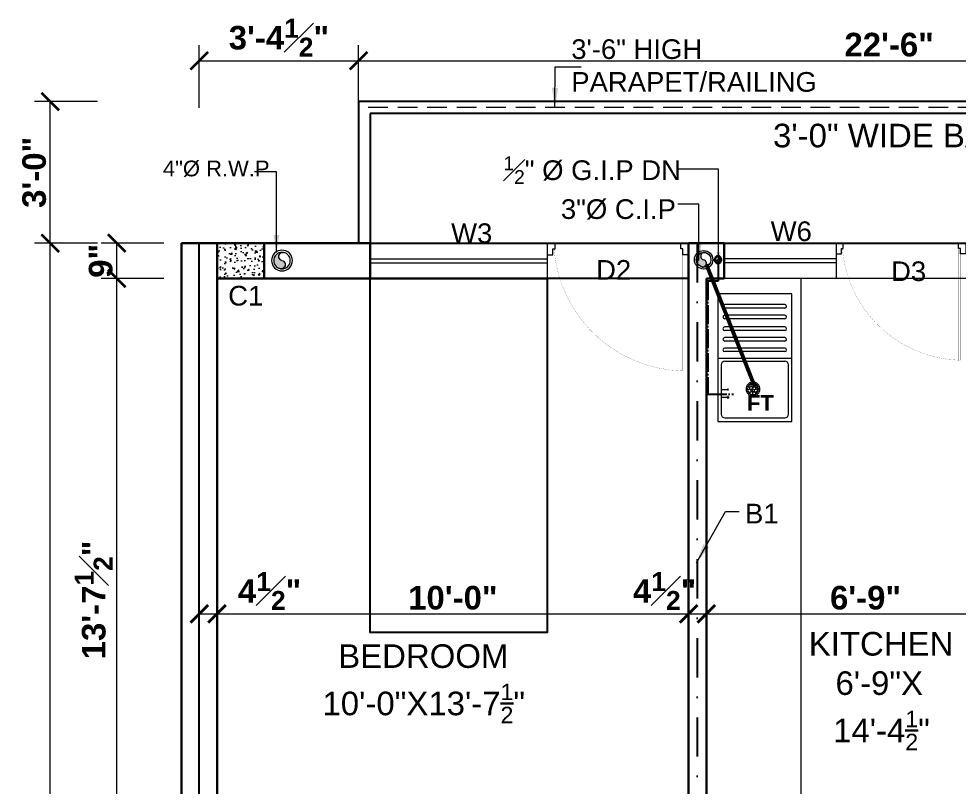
# Model space of a CAD drawing. Header units: feet. Extents: x 12125 to 16886, y -11859 to -10215.
# Drawn here: x 14226.5 to 14465.5, y -11073.1 to -10877.9 of the extents above; entities that cross this region are included whole.
import ezdxf

# ---------------------------------------------------------------- set-up
doc = ezdxf.new("R2010")
doc.units = ezdxf.units.FT
doc.header["$MEASUREMENT"] = 0
doc.header["$PDMODE"] = 2
for name, pattern in [('ACAD_ISO04W100', [30, 24, -3, 0, -3]), ('CENTER2', [1.125, 0.75, -0.125, 0.125, -0.125]), ('DASHDOT', [1, 0.5, -0.25, 0, -0.25]), ('DASHED', [0.75, 0.5, -0.25]), ('HIDDEN2', [0.1875, 0.125, -0.0625])]:
    doc.linetypes.add(name, pattern=pattern)
doc.layers.get('0').update_dxf_attribs({"lineweight": 30})
doc.layers.add('0 PL WASTE PIPE', color=5, linetype='Continuous')
doc.layers.add('BLK_1_FLR_2_ROOM_1_LIGHT_VENTILATION_1', color=7, linetype='Continuous')
for name, color, linetype, lineweight in [('BEAM', 3, 'Continuous', 15), ('BLK_1_FLR_2_CHAJJA', 7, 'Continuous', 0), ('BLK_1_FLR_2_KITCHEN', 7, 'Continuous', 0), ('center line', 253, 'ACAD_ISO04W100', 5), ('CWS', 94, 'Continuous', 9), ('DIM 01', 7, 'Continuous', 9), ('DOOR', 32, 'Continuous', 13), ('DOTTED', 15, 'DASHED', 18), ('FIX', 212, 'Continuous', 13), ('HATCH', 9, 'Continuous', 20), ('JOINERY TEXT', 193, 'Continuous', 0), ('P-WASTE', 130, 'Continuous', 18), ('PL-C.W.S', 90, 'ACAD_ISO04W100', 25), ('R.W.P', 7, 'Continuous', 18), ('RAILING', 210, 'Continuous', 25), ('SANIT_FIXTURES', 13, 'Continuous', 15), ('SANTRY TEXT', 174, 'Continuous', 9), ('TEXT', 7, 'Continuous', 30), ('WALL', 10, 'Continuous', 30), ('WINDOW', 150, 'Continuous', 20)]:
    doc.layers.add(name, color=color, linetype=linetype, lineweight=lineweight)
doc.layers.add('BLK_1_FLR_2_BLT_UP_AREA', color=7, linetype='Continuous', plot=False)
doc.layers.add('BLK_1_FLR_2_REGULAR_ROOM_1', color=1, linetype='Continuous', plot=False)
doc.styles.add('AR. FOOT', font='arialbd.ttf')
doc.styles.add('AR. TEXT 01', font='arialbd.ttf')
doc.styles.add('DIM TEXT', font='GOTHIC.TTF', dxfattribs={"height": 5})
doc.styles.add('p.h tex', font='techb___.ttf')
doc.styles.get("Standard").update_dxf_attribs({"font": 'ARIALN.TTF'})
doc.styles.add('TEX02', font='GARA.TTF')
doc.dimstyles.new('DIM 50', dxfattribs={"dimtxt": 6, "dimasz": 3, "dimexe": 6, "dimexo": 4, "dimgap": 0.3125, "dimtad": 1, "dimzin": 3, "dimdsep": 46, "dimlunit": 4, "dimtxsty": 'AR. TEXT 01', "dimblk": 'DOT', "dimcen": 0.09, "dimclrd": 256, "dimclre": 256, "dimclrt": 256, "dimazin": 0, "dimtfac": 0.8, "dimtofl": 0, "dimtmove": 1, "dimatfit": 3, "dimfxl": 6, "dimfxlon": 1, "dimfrac": 1, "dimtolj": 1, "dimtzin": 0, "dimlwd": -1, "dimlwe": -1, "dimarcsym": 1})

# ---------------------------------------------------------------- blocks, each defined once
blk = doc.blocks.new('erfr')
at = {"layer": 'HATCH', "ltscale": 5}
h = blk.add_hatch(dxfattribs=at)
h.set_pattern_fill('AR-CONC', color=256, scale=0.5)
h.set_pattern_definition([(50, (-129.5326139105891, 557.8983111374251), (3.586300913003767, -0.3137606749129755), [0.375, -4.125]), (355, (-129.5326139105891, 557.8983111374251), (-0.6937566680650002, 3.760960668500056), [0.3, -3.299999999999998]), (100.45144446, (-129.2337555055892, 557.8721644174254), (2.89254423363556, 3.447199954843146), [0.3187009599999996, -3.505710559999997]), (46.18419999999998, (-129.5326139105891, 558.8983111374251), (5.33620665335786, -0.8275964039653825), [0.5624999999999993, -6.187499999999995]), (96.63563549, (-129.0879301855891, 558.8293446024255), (4.673309728371141, 4.870593003872752), [0.47805171, -5.258568799999999]), (351.1841639899997, (-129.5326139105891, 558.8983111374251), (4.673309725273866, 4.87059300134995), [0.45, -4.950000004999997]), (21, (-129.0326139105891, 558.6483111374255), (2.984535260592307, -2.013094453326694), [0.375, -4.125]), (326.0000000000001, (-129.0326139105891, 558.6483111374255), (1.216576659607909, 3.625750225234265), [0.3, -3.299999999999998]), (71.45144473999999, (-128.783902640589, 558.4805532674255), (4.201111883649856, 1.612655764031769), [0.31870095, -3.505710559999998]), (37.5, (-129.5326139105891, 557.8983111374251), (0.0607992765864533, 1.664469269156557), [0, -3.259999999999998, 0, -3.35, 0, -3.3125]), (7.499999999999999, (-129.5326139105891, 557.8983111374251), (1.315347687210743, 1.972058559411801), [0, -1.909999999999999, 0, -3.185, 0, -1.262499999999999]), (327.5, (-130.6476139105891, 557.8983111374251), (2.669112180862045, -0.1127743586718988), [0, -1.25, 0, -3.9, 0, -5.174999999999998]), (317.5, (-131.1476139105891, 557.8983111374251), (2.915930846711931, 0.5005249116615886), [0, -1.625, 0, -2.589999999999998, 0, -3.674999999999998])])
h.paths.add_polyline_path([(74703.77228014804, -75000.12003443622), (74715.77228014804, -75000.12003443622), (74715.77228014807, -74991.12003443622), (74703.77228014807, -74991.12003443622)])
at = {"layer": 'WALL', "color": 6, "ltscale": 5}
blk.add_lwpolyline([(74703.77228014807, -74991.12003443622), (74715.77228014807, -74991.12003443622), (74715.77228014804, -75000.12003443622), (74703.77228014804, -75000.12003443622)], close=True, dxfattribs=at)
blk = doc.blocks.new('D4')
for points in [[(-99.99999999417923, 1150.954666669233), (-48.39999999734573, 1150.954666669233), (-48.39999999734573, 1133.333333337214), (0, 1133.333333337214), (0, 1200), (-99.99999999417923, 1200), (-99.99999999417923, 1150.954666669233)], [(-99.99999999417923, 49.04533333076688), (-48.39999999734573, 49.04533333076688), (-48.39999999734573, 66.66666666278616), (0, 66.66666666278616), (0, 0), (-99.99999999417923, 0), (-99.99999999417923, 49.04533333076688)]]:
    blk.add_lwpolyline(points)
at = {"const_width": 1.11851519999287}
blk.add_lwpolyline([(-48.39999999734573, 1142.144000003223, 0.38341128429114), (-1083.385599992936, 51.76962119228118, 0.4142135623731)], format="xyb", dxfattribs=at)
blk.add_lwpolyline([(-1083.385599992936, 51.76962119228118), (-58.07999999960884, 51.76962119228118), (-58.07999999960884, 67.47881549099111), (-1083.385599992936, 67.47881549099111)], dxfattribs=at)
blk = doc.blocks.new('ghhj')
at = {"layer": 'FIX'}
for p, q in [((-120.7944900851553, -5033.680876790927), (-120.7944900851553, -5069.680876790926)), ((-99.7944900851553, -5033.680876790927), (-120.7944900851553, -5033.680876790927)), ((-120.7944900851553, -5033.680876790927), (-120.7944900851553, -5040.555241967307)), ((-101.7944900851553, -5034.680876790927), (-118.7944900851553, -5034.680876790927)), ((-99.7944900851553, -5069.680876790926), (-99.7944900851553, -5033.680876790927)), ((-119.7944900851553, -5035.680876790927), (-119.7944900851553, -5049.680876790927)), ((-100.7944900851553, -5049.680876790927), (-100.7944900851553, -5035.680876790927)), ((-100.7944900851553, -5040.470543009742), (-103.0852727512383, -5040.470543009742)), ((-102.7523588068679, -5040.03321162785), (-102.7523588068679, -5040.904870218167)), ((-102.7523588068679, -5042.680876790927), (-102.8205533880254, -5042.680876790927)), ((-102.7523588068679, -5042.384141292362), (-102.7523588068679, -5042.988281246107)), ((-100.7944900851553, -5042.680876790927), (-102.7523588068679, -5042.680876790927)), ((-102.7523588068679, -5042.988281246107), (-102.7523588068679, -5042.988281246107)), ((-101.7944900851553, -5050.680876790927), (-118.7944900851553, -5050.680876790927)), ((-120.7944900851553, -5051.402762020049), (-99.7944900851553, -5051.402762020049)), ((-118.7944900851553, -5053.402762020049), (-101.7944900851548, -5053.402762020049)), ((-118.7944900851553, -5054.402762020049), (-101.7944900851548, -5054.402762020049)), ((-118.7944900851553, -5056.346803588344), (-101.7944900851548, -5056.346803588344)), ((-118.7944900851553, -5057.346803588345), (-101.7944900851548, -5057.346803588345)), ((-118.7944900851553, -5059.346803588344), (-101.7944900851548, -5059.346803588344)), ((-118.7944900851553, -5060.346803588345), (-101.7944900851548, -5060.346803588345)), ((-118.7944900851553, -5062.680876790927), (-101.7944900851548, -5062.680876790927)), ((-118.7944900851553, -5063.680876790927), (-101.7944900851548, -5063.680876790927)), ((-118.7944900851553, -5065.680876790927), (-101.7944900851548, -5065.680876790927)), ((-118.7944900851553, -5066.680876790927), (-101.7944900851548, -5066.680876790927)), ((-120.7944900851553, -5069.680876790926), (-99.7944900851553, -5069.680876790926))]:
    blk.add_line(p, q, dxfattribs=at)
blk.add_circle((-110.2944900851553, -5042.680876790927), 0.8, dxfattribs=at)
for centre, radius, start, end in [((-118.7944900851553, -5035.680876790927), 1, 90, 180), ((-101.7944900851553, -5035.680876790927), 1, 0, 90), ((-118.7944900851553, -5049.680876790927), 1, 180, 270), ((-101.7944900851553, -5049.680876790927), 1, 270, 0), ((-118.7944900851553, -5053.902762020047), 0.5, 90, 270), ((-101.7944900851548, -5053.902762020047), 0.5, 270, 90), ((-118.7944900851553, -5056.846803588344), 0.5, 90, 270), ((-101.7944900851548, -5056.846803588344), 0.5, 270, 90), ((-118.7944900851553, -5059.846803588344), 0.5000000000000142, 90, 270), ((-101.7944900851548, -5059.846803588344), 0.5000000000000142, 270, 90), ((-118.7944900851553, -5063.180876790926), 0.5, 90, 270), ((-101.7944900851548, -5063.180876790926), 0.5, 270, 90), ((-118.7944900851553, -5066.180876790927), 0.5, 90, 270), ((-101.7944900851548, -5066.180876790927), 0.5, 270, 90)]:
    blk.add_arc(centre, radius, start, end, dxfattribs=at)
blk = doc.blocks.new('_ArchTick')
at = {"color": 0, "linetype": 'ByBlock', "const_width": 0.15}
blk.add_lwpolyline([(-0.5, -0.5), (0.5, 0.5)], dxfattribs=at)
blk = doc.blocks.new('*D76')
at = {"layer": 'Defpoints', "color": 0, "transparency": 16777216}
for p in [(14234.46890085674, -10934.95311382732), (14308.9550371408, -10934.95311382732), (14302.06002363202, -11540.95311382734)]:
    blk.add_point(p, dxfattribs=at)
at = {"layer": 'DIM 01', "transparency": 16777216}
for p, q in [((14246.46890085674, -10934.95311382732), (14230.46890085674, -10934.95311382732)), ((14234.46890085674, -11540.95311382734), (14234.46890085674, -10934.95311382732)), ((14246.46890085674, -11540.95311382734), (14230.46890085674, -11540.95311382734))]:
    blk.add_line(p, q, dxfattribs=at)
at = {"layer": 'DIM 01', "transparency": 16777216, "xscale": 4.5, "yscale": 4.5, "zscale": 4.5}
for p, rotation in [((14234.46890085674, -10934.95311382732), 90), ((14234.46890085674, -11540.95311382734), 270)]:
    blk.add_blockref('_ArchTick', p, dxfattribs=dict(at, rotation=rotation))
at = {"layer": 'DIM 01', "transparency": 16777216, "insert": (14230.40890085674, -11237.95311382733), "char_height": 6, "attachment_point": 5, "rotation": 90, "style": 'AR. TEXT 01'}
blk.add_mtext('\\A1;50\'-6"', dxfattribs=at)
blk = doc.blocks.new('*D84')
at = {"layer": 'Defpoints', "color": 0, "transparency": 16777216}
for p in [(14251.39478586536, -10934.95311382734), (14299.16575432375, -10934.95311382734), (14311.95503714078, -10943.95311382732)]:
    blk.add_point(p, dxfattribs=at)
at = {"layer": 'DIM 01', "transparency": 16777216}
for p, q in [((14263.39478586536, -10934.95311382734), (14247.39478586536, -10934.95311382734)), ((14251.39478586536, -10943.95311382732), (14251.39478586536, -10934.95311382734)), ((14263.39478586536, -10943.95311382732), (14247.39478586536, -10943.95311382732))]:
    blk.add_line(p, q, dxfattribs=at)
at = {"layer": 'DIM 01', "transparency": 16777216, "xscale": 4.5, "yscale": 4.5, "zscale": 4.5}
for p, rotation in [((14251.39478586536, -10934.95311382734), 90), ((14251.39478586536, -10943.95311382732), 270)]:
    blk.add_blockref('_ArchTick', p, dxfattribs=dict(at, rotation=rotation))
at = {"layer": 'DIM 01', "transparency": 16777216, "insert": (14247.32878586518, -10939.45311382735), "char_height": 6, "attachment_point": 5, "rotation": 90, "style": 'AR. TEXT 01'}
blk.add_mtext('\\A1;9"', dxfattribs=at)
blk = doc.blocks.new('*D95')
at = {"layer": 'Defpoints', "color": 0, "transparency": 16777216}
for p in [(14312.90168799834, -10888.56311008291), (14272.40168799831, -10934.95311382737), (14312.90168799834, -10934.95311382737)]:
    blk.add_point(p, dxfattribs=at)
at = {"layer": 'DIM 01', "transparency": 16777216}
for p, q in [((14272.40168799831, -10900.56311008291), (14272.40168799831, -10884.56311008291)), ((14312.90168799834, -10900.56311008291), (14312.90168799834, -10884.56311008291)), ((14272.40168799831, -10888.56311008291), (14312.90168799834, -10888.56311008291))]:
    blk.add_line(p, q, dxfattribs=at)
at = {"layer": 'DIM 01', "transparency": 16777216, "xscale": 4.5, "yscale": 4.5, "zscale": 4.5, "rotation": 180}
blk.add_blockref('_ArchTick', (14272.40168799831, -10888.56311008291), dxfattribs=at)
at = {"layer": 'DIM 01', "transparency": 16777216, "xscale": 4.5, "yscale": 4.5, "zscale": 4.5}
blk.add_blockref('_ArchTick', (14312.90168799834, -10888.56311008291), dxfattribs=at)
at = {"layer": 'DIM 01', "transparency": 16777216, "insert": (14292.65168799833, -10882.69771008291), "char_height": 6, "attachment_point": 5, "style": 'AR. TEXT 01'}
blk.add_mtext('\\A1;3\'-4{\\H0.800000x;\\S1#2;}"', dxfattribs=at)
blk = doc.blocks.new('*D96')
at = {"layer": 'Defpoints', "color": 0, "transparency": 16777216}
for p in [(14582.90168799831, -10888.56311008291), (14582.90168799831, -10898.95311382734), (14312.90168799834, -10934.95311382737)]:
    blk.add_point(p, dxfattribs=at)
at = {"layer": 'DIM 01', "transparency": 16777216}
for p, q in [((14312.90168799834, -10900.56311008291), (14312.90168799834, -10884.56311008291)), ((14582.90168799831, -10894.95311382734), (14582.90168799831, -10884.56311008291)), ((14312.90168799834, -10888.56311008291), (14582.90168799831, -10888.56311008291))]:
    blk.add_line(p, q, dxfattribs=at)
at = {"layer": 'DIM 01', "transparency": 16777216, "xscale": 4.5, "yscale": 4.5, "zscale": 4.5, "rotation": 180}
blk.add_blockref('_ArchTick', (14312.90168799834, -10888.56311008291), dxfattribs=at)
at = {"layer": 'DIM 01', "transparency": 16777216, "xscale": 4.5, "yscale": 4.5, "zscale": 4.5}
blk.add_blockref('_ArchTick', (14582.90168799831, -10888.56311008291), dxfattribs=at)
at = {"layer": 'DIM 01', "transparency": 16777216, "insert": (14447.90168799833, -10884.50311008291), "char_height": 6, "attachment_point": 5, "style": 'AR. TEXT 01'}
blk.add_mtext('\\A1;22\'-6"', dxfattribs=at)
blk = doc.blocks.new('*D98')
at = {"layer": 'Defpoints', "color": 0, "transparency": 16777216}
for p in [(14234.46890085685, -10898.95311382734), (14315.90168799834, -10898.95311382734), (14299.16575432375, -10934.95311382734)]:
    blk.add_point(p, dxfattribs=at)
at = {"layer": 'DIM 01', "transparency": 16777216}
for p, q in [((14246.46890085685, -10898.95311382734), (14230.46890085685, -10898.95311382734)), ((14234.46890085685, -10934.95311382734), (14234.46890085685, -10898.95311382734)), ((14246.46890085685, -10934.95311382734), (14230.46890085685, -10934.95311382734))]:
    blk.add_line(p, q, dxfattribs=at)
at = {"layer": 'DIM 01', "transparency": 16777216, "xscale": 4.5, "yscale": 4.5, "zscale": 4.5}
for p, rotation in [((14234.46890085685, -10898.95311382734), 90), ((14234.46890085685, -10934.95311382734), 270)]:
    blk.add_blockref('_ArchTick', p, dxfattribs=dict(at, rotation=rotation))
at = {"layer": 'DIM 01', "transparency": 16777216, "insert": (14230.40890085685, -10916.95311382734), "char_height": 6, "attachment_point": 5, "rotation": 90, "style": 'AR. TEXT 01'}
blk.add_mtext('\\A1;3\'-0"', dxfattribs=at)
blk = doc.blocks.new('*D99')
at = {"layer": 'Defpoints', "color": 0, "transparency": 16777216}
for p in [(14276.90168799834, -11029.23314445098), (14272.40168799831, -11045.23314445098), (14276.90168799834, -11045.23314445098)]:
    blk.add_point(p, dxfattribs=at)
at = {"layer": 'DIM 01', "transparency": 16777216}
for p, q in [((14272.40168799831, -11041.23314445098), (14272.40168799831, -11025.23314445098)), ((14276.90168799834, -11041.23314445098), (14276.90168799834, -11025.23314445098)), ((14272.40168799831, -11029.23314445098), (14276.90168799834, -11029.23314445098)), ((14276.90168799834, -11029.23314445098), (14298.94879511574, -11029.23314445098))]:
    blk.add_line(p, q, dxfattribs=at)
at = {"layer": 'DIM 01', "transparency": 16777216, "xscale": 4.5, "yscale": 4.5, "zscale": 4.5, "rotation": 180}
blk.add_blockref('_ArchTick', (14272.40168799831, -11029.23314445098), dxfattribs=at)
at = {"layer": 'DIM 01', "transparency": 16777216, "xscale": 4.5, "yscale": 4.5, "zscale": 4.5}
blk.add_blockref('_ArchTick', (14276.90168799834, -11029.23314445098), dxfattribs=at)
at = {"layer": 'DIM 01', "transparency": 16777216, "insert": (14290.29079511574, -11023.41874445098), "char_height": 6, "attachment_point": 5, "style": 'AR. TEXT 01'}
blk.add_mtext('\\A1;4{\\H0.800000x;\\S1#2;}"', dxfattribs=at)
blk = doc.blocks.new('*D100')
at = {"layer": 'Defpoints', "color": 0, "transparency": 16777216}
for p in [(14396.90168799832, -11029.23314445098), (14396.90168799832, -11035.23314445097), (14276.90168799834, -11045.23314445098)]:
    blk.add_point(p, dxfattribs=at)
at = {"layer": 'DIM 01', "transparency": 16777216}
for p, q in [((14276.90168799834, -11041.23314445098), (14276.90168799834, -11025.23314445098)), ((14396.90168799832, -11031.23314445098), (14396.90168799832, -11025.23314445098)), ((14276.90168799834, -11029.23314445098), (14396.90168799832, -11029.23314445098))]:
    blk.add_line(p, q, dxfattribs=at)
at = {"layer": 'DIM 01', "transparency": 16777216, "xscale": 4.5, "yscale": 4.5, "zscale": 4.5, "rotation": 180}
blk.add_blockref('_ArchTick', (14276.90168799834, -11029.23314445098), dxfattribs=at)
at = {"layer": 'DIM 01', "transparency": 16777216, "xscale": 4.5, "yscale": 4.5, "zscale": 4.5}
blk.add_blockref('_ArchTick', (14396.90168799832, -11029.23314445098), dxfattribs=at)
at = {"layer": 'DIM 01', "transparency": 16777216, "insert": (14336.90168799833, -11025.17314445098), "char_height": 6, "attachment_point": 5, "style": 'AR. TEXT 01'}
blk.add_mtext('\\A1;10\'-0"', dxfattribs=at)
blk = doc.blocks.new('*D101')
at = {"layer": 'Defpoints', "color": 0, "transparency": 16777216}
for p in [(14401.40168799832, -11029.23314445098), (14396.90168799832, -11035.23314445097), (14401.40168799832, -11035.73314445098)]:
    blk.add_point(p, dxfattribs=at)
at = {"layer": 'DIM 01', "transparency": 16777216}
for p, q in [((14396.90168799832, -11031.23314445098), (14396.90168799832, -11025.23314445098)), ((14401.40168799832, -11031.73314445098), (14401.40168799832, -11025.23314445098)), ((14396.90168799832, -11029.23314445098), (14401.40168799832, -11029.23314445098))]:
    blk.add_line(p, q, dxfattribs=at)
at = {"layer": 'DIM 01', "transparency": 16777216, "xscale": 4.5, "yscale": 4.5, "zscale": 4.5, "rotation": 180}
blk.add_blockref('_ArchTick', (14396.90168799832, -11029.23314445098), dxfattribs=at)
at = {"layer": 'DIM 01', "transparency": 16777216, "xscale": 4.5, "yscale": 4.5, "zscale": 4.5}
blk.add_blockref('_ArchTick', (14401.40168799832, -11029.23314445098), dxfattribs=at)
at = {"layer": 'DIM 01', "transparency": 16777216, "insert": (14390.79079511574, -11023.41874445098), "char_height": 6, "attachment_point": 5, "style": 'AR. TEXT 01'}
blk.add_mtext('\\A1;4{\\H0.800000x;\\S1#2;}"', dxfattribs=at)
blk = doc.blocks.new('*D102')
at = {"layer": 'Defpoints', "color": 0, "transparency": 16777216}
for p in [(14482.40168799832, -11029.23314445098), (14482.40168799832, -11030.20311382753), (14401.40168799832, -11035.73314445098)]:
    blk.add_point(p, dxfattribs=at)
at = {"layer": 'DIM 01', "transparency": 16777216}
for p, q in [((14401.40168799832, -11031.73314445098), (14401.40168799832, -11025.23314445098)), ((14482.40168799832, -11026.20311382753), (14482.40168799832, -11025.23314445098)), ((14401.40168799832, -11029.23314445098), (14482.40168799832, -11029.23314445098))]:
    blk.add_line(p, q, dxfattribs=at)
at = {"layer": 'DIM 01', "transparency": 16777216, "xscale": 4.5, "yscale": 4.5, "zscale": 4.5, "rotation": 180}
blk.add_blockref('_ArchTick', (14401.40168799832, -11029.23314445098), dxfattribs=at)
at = {"layer": 'DIM 01', "transparency": 16777216, "xscale": 4.5, "yscale": 4.5, "zscale": 4.5}
blk.add_blockref('_ArchTick', (14482.40168799832, -11029.23314445098), dxfattribs=at)
at = {"layer": 'DIM 01', "transparency": 16777216, "insert": (14441.90168799831, -11025.16714445098), "char_height": 6, "attachment_point": 5, "style": 'AR. TEXT 01'}
blk.add_mtext('\\A1;6\'-9"', dxfattribs=at)
blk = doc.blocks.new('_Dot')
at = {"color": 0, "linetype": 'ByBlock', "lineweight": -2}
blk.add_line((-0.5, 0), (-1, 0), dxfattribs=at)
at = {"color": 0, "linetype": 'ByBlock', "const_width": 0.5}
blk.add_lwpolyline([(-0.25, 0, 1), (0.25, 0, 1)], format="xyb", close=True, dxfattribs=at)
blk = doc.blocks.new('100')
at = {"layer": 'P-WASTE'}
blk.add_hatch(color=256, dxfattribs=at).paths.add_polyline_path([(0.3260249795212076, 1.973248008309383, 0.4142135551564638), (-1.973248001145293, 0.3260250230132442, 0.414213555159394), (-0.3260250724852085, -1.973247998235819, 0.9455893433159012), (-1.45519e-11, -5.457e-12, -0.9455892991167292)])
for radius in [2.499999999999999, 1.999999999999998]:
    blk.add_circle((2.12549e-09, -3.00588e-09), radius, dxfattribs=at)
for centre, start, end in [((0.21823989284348, 0.9774991942531398), 71.00664796697363, 257.4143515063175), ((-0.21823989285076, -0.97749919425223), 251.0066479669736, 77.41435150631733)]:
    blk.add_arc(centre, 1.001565437499833, start, end, dxfattribs=at)
blk = doc.blocks.new('*D112')
at = {"layer": 'Defpoints', "color": 0, "transparency": 16777216}
for p in [(14251.39478586538, -10943.95311382738), (14296.40168799832, -10943.95311382738), (14321.90168799832, -11107.45311382751)]:
    blk.add_point(p, dxfattribs=at)
at = {"layer": 'DIM 01', "transparency": 16777216}
for p, q in [((14263.39478586538, -10943.95311382738), (14247.39478586538, -10943.95311382738)), ((14251.39478586538, -11107.45311382751), (14251.39478586538, -10943.95311382738)), ((14263.39478586538, -11107.45311382751), (14247.39478586538, -11107.45311382751))]:
    blk.add_line(p, q, dxfattribs=at)
at = {"layer": 'DIM 01', "transparency": 16777216, "xscale": 4.5, "yscale": 4.5, "zscale": 4.5}
for p, rotation in [((14251.39478586538, -10943.95311382738), 90), ((14251.39478586538, -11107.45311382751), 270)]:
    blk.add_blockref('_ArchTick', p, dxfattribs=dict(at, rotation=rotation))
at = {"layer": 'DIM 01', "transparency": 16777216, "insert": (14245.52938586538, -11025.70311382745), "char_height": 6, "attachment_point": 5, "rotation": 90, "style": 'AR. TEXT 01'}
blk.add_mtext('\\A1;13\'-7{\\H0.800000x;\\S1#2;}"', dxfattribs=at)
blk = doc.blocks.new('DF DF')
at = {"layer": 'PL-C.W.S', "ltscale": 2}
h = blk.add_hatch(dxfattribs=at)
h.set_pattern_fill('JIS_LC_20', color=256, scale=0.00030976, style=0)
h.set_pattern_definition([(135.0000000015881, (-713.6371133431317, -1892.405334894047), (0.0045997013275512, 0.0045997013272962), []), (135.0000000015881, (-713.6372434423317, -1892.405334894047), (0.0045997013275512, 0.0045997013272962), [])])
edge = h.paths.add_edge_path()
edge.add_ellipse((-1141.155969474507, -1786.047756641909), major_axis=(-0.0172638459292222, 3.67380965955e-05), ratio=0.9999999999448315, start_angle=109.7335148373989, end_angle=250.5103398213486)
edge.add_ellipse((-1141.150174988148, -1786.064019041909), major_axis=(-0.0325247972641925, 1.33438009235e-05), ratio=0.9999999999445645, start_angle=180.0235064780413, end_angle=270.02350647804116, ccw=False)
edge.add_ellipse((-1141.150174988148, -1786.064019041909), major_axis=(0.0325247727854484, 4.20759883691e-05), ratio=0.9999999999445631, start_angle=269.92587879808355, end_angle=359.9258787994174, ccw=False)
edge.add_ellipse((-1141.143692296203, -1786.080281441909), major_axis=(0.0175068814637724, 7.0747587468e-06), ratio=0.9999999999445439, start_angle=111.71059004010161, end_angle=248.24310202751678, ccw=False)
at = {"layer": 'PL-C.W.S', "ltscale": 2, "extrusion": (0, 0, -1)}
for centre, major_axis, ratio, start_param, end_param in [((-1141.150174988148, -1786.064019041909), (0.0403307360506055, 3.58698504617e-05), 0.99999999994456, 3.142482045763561, 9.425667352943147), ((-1141.150174988148, -1786.064019041909), (0.0325247258547981, 6.94492913112e-05), 0.9999999999445602, 3.14372792710681, 9.426913234286395), ((-1141.143692296203, -1786.080281441909), (-0.0175068160262084, 4.83866055586e-05), 0.99999999994427, -1.194234800505054, 1.188707069907176), ((-1141.157000834208, -1786.047895540491), (0.0175068160262084, -4.83866055586e-05), 0.99999999994427, -1.194234800505054, 1.188707069907176)]:
    blk.add_ellipse(centre, major_axis=major_axis, ratio=ratio, start_param=start_param, end_param=end_param, dxfattribs=at)
blk = doc.blocks.new('SDSD')
at = {"layer": 'P-WASTE'}
h = blk.add_hatch(dxfattribs=at)
h.set_pattern_fill('HONEY', color=1, scale=5, angle=89.99999999999999, style=0)
h.set_pattern_definition([(90, (-50211.70994705233, 107515.0274732832), (-0.9610410944236026, 1.664572011413838), [1.109714674275892, -2.219429348551784]), (210.0000000065067, (-50211.70994705233, 107515.0274732832), (-0.9610411007230739, -1.664572007776834), [1.109714674057612, -2.219429348115224]), (149.9999999934931, (-50211.70994705233, 107515.0274732832), (-1.922082195146676, 3.6370019e-09), [-2.219429348115224, 1.109714674057612])])
edge = h.paths.add_edge_path()
edge.add_ellipse((782.6991829816105, -7166.742797922514), major_axis=(2.510997668090563, 2.510997668090568), ratio=0.9999999999971, start_angle=0, end_angle=360, ccw=False)
at = {"layer": 'P-WASTE', "extrusion": (0, 0, -1)}
for centre, major_axis, ratio, start_param, end_param in [((782.6991829816105, -7166.742797922309), (3.113637108428522, 3.113637108428522), 0.99999999999766, 3.141592653458931, 9.424777960638515), ((782.6991829816105, -7166.742797922514), (3.113637108428516, 3.113637108428521), 0.9999999999953298, 3.141592653458931, 9.424777960638515), ((782.6991829816105, -7166.742797922309), (2.510997668090565, 2.510997668090568), 0.9999999999971, 3.141592653459396, 9.424777960638982), ((782.6991829816105, -7166.742797922514), (2.510997668090565, 2.510997668090568), 0.9999999999971, 3.141592653459396, 9.424777960638982)]:
    blk.add_ellipse(centre, major_axis=major_axis, ratio=ratio, start_param=start_param, end_param=end_param, dxfattribs=at)
blk = doc.blocks.new('RETEU')
at = {"layer": 'R.W.P'}
h = blk.add_hatch(color=7, dxfattribs=at)
edge = h.paths.add_edge_path()
edge.add_ellipse((-37076.90065375516, -119553.1669227566), major_axis=(1.494147372830071, 1.494147372830071), ratio=0.9999999999971358, start_angle=35.6182046845361, end_angle=125.618203281105)
edge.add_ellipse((-37076.90065375516, -119553.1669227566), major_axis=(1.494147372827425, 1.494147372827423), ratio=0.9999999999948398, start_angle=125.618203281105, end_angle=215.6182018617833)
edge.add_ellipse((-37077.13122894867, -119554.1996719022), major_axis=(0.7482431835796156, 0.7482431835796152), ratio=0.9999999999816468, start_angle=218.8220523718934, end_angle=392.4143515007202)
edge.add_ellipse((-37076.67007856617, -119552.1341736046), major_axis=(-0.7482431836025633, 0.7482431836025631), ratio=0.9999999999430152, start_angle=-51.17794228077861, end_angle=122.41435150089211, ccw=False)
at = {"layer": 'R.W.P', "color": 7, "extrusion": (0, 0, -1)}
for centre, major_axis, ratio, start_param, end_param in [((-37076.90065375516, -119553.1669227566), (1.867684216040424, 1.867684216040424), 0.99999999999517, 3.926990816989658, 10.21017612416924), ((-37076.90065375516, -119553.1669227566), (-1.494147372831555, 1.494147372831555), 0.9999999999934599, 5.497787143778867, 11.78097245095845), ((-37077.13122894865, -119554.1996719022), (-0.7482431836144129, 0.7482431836144129), 0.9999999999042399, 1.005059168248902, 4.258487346123779)]:
    blk.add_ellipse(centre, major_axis=major_axis, ratio=ratio, start_param=start_param, end_param=end_param, dxfattribs=at)
at = {"layer": 'R.W.P', "color": 7, "extrusion": (0, 0, -0.9999999999999998)}
blk.add_ellipse((-37076.67007856616, -119552.1341736046), major_axis=(0.7482431836246272, 0.7482431836246272), ratio=0.99999999987498, start_param=2.575855494946888, end_param=5.829283672833697, dxfattribs=at)

msp = doc.modelspace()

# ---------------------------------------------------------------- linework, layer by layer
at = {"layer": '0 PL WASTE PIPE', "color": 4, "linetype": 'CENTER2', "lineweight": 0, "ltscale": 5, "const_width": 1}
msp.add_lwpolyline([(14413.73364029096, -10971.4577866674), (14401.40721137874, -10940.35833538767)], dxfattribs=at)
at = {"layer": 'BEAM', "linetype": 'DASHDOT', "lineweight": 25, "ltscale": 20}
msp.add_line((14399.03924835275, -10934.95311382745), (14399.03924835278, -11116.4531138275), dxfattribs=at)
at = {"layer": 'BLK_1_FLR_2_BLT_UP_AREA', "color": 25}
msp.add_lwpolyline([(14272.40168799831, -10934.95311382737), (14623.40168799832, -10934.95311382734), (14623.40168799832, -11540.95311382735), (14272.40168799831, -11540.95311382735), (14272.40168799831, -10934.95311382734)], dxfattribs=at)
at = {"layer": 'BLK_1_FLR_2_CHAJJA'}
msp.add_lwpolyline([(14312.90168799832, -10898.95311382737), (14582.90168799831, -10898.95311382737), (14582.90168799831, -10934.95311382756), (14312.90168799832, -10934.95311382756)], close=True, dxfattribs=at)
at = {"layer": 'BLK_1_FLR_2_KITCHEN', "color": 1}
msp.add_lwpolyline([(14482.40168799838, -10943.95311382193), (14401.40168799806, -10943.95311382193), (14401.40168799806, -11116.45311382748), (14482.40168799838, -11116.45311382748)], close=True, dxfattribs=at)
at = {"layer": 'BLK_1_FLR_2_REGULAR_ROOM_1', "color": 1}
msp.add_lwpolyline([(14276.90168799838, -11107.45311382751), (14396.90168799839, -11107.45311382751), (14396.90168799839, -10943.95311382737), (14276.90168799838, -10943.95311382737)], close=True, dxfattribs=at)
at = {"layer": 'BLK_1_FLR_2_ROOM_1_LIGHT_VENTILATION_1', "color": 114, "true_color": 0x139b48}
msp.add_lwpolyline([(14315.90168799838, -10943.95311382737), (14360.90168799836, -10943.95311382737), (14360.90168799836, -11033.95311382737), (14315.90168799838, -11033.95311382737)], close=True, dxfattribs=at)
at = {"layer": 'center line'}
msp.add_line((14272.40168799831, -10934.95311382737), (14272.40168799831, -11558.95311382737), dxfattribs=at)
at = {"layer": 'DOTTED', "ltscale": 10}
for p, q in [((14582.90168799831, -10900.45311382737), (14312.90168799835, -10900.45311382737)), ((14312.90168799835, -10900.45311382737), (14312.90168799834, -10934.95311382737))]:
    msp.add_line(p, q, dxfattribs=at)
at = {"layer": 'PL-C.W.S', "ltscale": 0.2}
msp.add_lwpolyline([(14404.38546482919, -10939.81957226358), (14404.38546482919, -10944.62559914107), (14401.77338673503, -10944.62559914107), (14401.77338673503, -10973.38876262069), (14408.30672114002, -10973.38876262069)], dxfattribs=at)
at = {"layer": 'RAILING', "ltscale": 10}
for p, q in [((14582.90168799831, -10898.95311382737), (14312.90168799835, -10898.95311382737)), ((14312.90168799835, -10898.95311382737), (14312.90168799834, -10934.95311382737)), ((14579.90168799832, -10901.95311382737), (14315.90168799835, -10901.95311382737)), ((14315.90168799835, -10901.95311382737), (14315.90168799834, -10934.95311382737))]:
    msp.add_line(p, q, dxfattribs=at)
at = {"layer": 'SANIT_FIXTURES'}
msp.add_line((14425.40168799831, -10943.95311382734), (14425.40168799834, -11092.45311382751), dxfattribs=at)
at = {"layer": 'WALL', "ltscale": 10}
for p, q in [((14267.90168799832, -10934.95311382738), (14267.90168799832, -11558.95311382737)), ((14396.90168799831, -10934.9531138275), (14396.90168799834, -11116.45311382753)), ((14405.90168799831, -10934.9531138275), (14405.90168799831, -10943.95311382753)), ((14276.90168799831, -10943.95311382737), (14276.90168799834, -11129.9531138274)), ((14401.40168799831, -10943.95311382751), (14401.40168799803, -11108.95311382751))]:
    msp.add_line(p, q, dxfattribs=at)
at = {"layer": 'WALL', "ltscale": 5}
for p, q in [((14276.90168799832, -10934.95311382737), (14267.90168799832, -10934.95311382737)), ((14305.34925761279, -10934.95311382737), (14276.90168799832, -10934.95311382737)), ((14305.34925761279, -10934.95311382737), (14315.90168799831, -10934.95311382738)), ((14315.90168799831, -10934.95311382738), (14315.90168799831, -10943.95311382741)), ((14396.90168799831, -10934.95311382748), (14405.9016879983, -10934.95311382751)), ((14315.90168799831, -10943.95311382741), (14276.90168799832, -10943.95311382737)), ((14405.90168799831, -10943.95311382753), (14401.40168799831, -10943.95311382751))]:
    msp.add_line(p, q, dxfattribs=at)
at = {"layer": 'WINDOW', "ltscale": 10}
for p, q in [((14315.90168799834, -10934.9531138275), (14360.9016879983, -10934.9531138275)), ((14360.9016879983, -10934.9531138275), (14360.90168799831, -10943.95311382745)), ((14434.40168799831, -10934.95311382777), (14405.90168799831, -10934.95311382761)), ((14434.40168799831, -10934.95311382777), (14434.40168799831, -10943.95311382777)), ((14315.90168799831, -10938.95311382738), (14360.90168799828, -10938.9531138275)), ((14434.40168799834, -10938.95311382773), (14405.90168799834, -10938.95311382756)), ((14315.90168799831, -10939.95311382738), (14360.90168799828, -10939.9531138275)), ((14434.40168799834, -10939.95311382773), (14405.90168799834, -10939.95311382756)), ((14315.90168799831, -10943.95311382741), (14360.90168799831, -10943.95311382734)), ((14434.40168799831, -10943.95311382773), (14405.90168799831, -10943.95311382756))]:
    msp.add_line(p, q, dxfattribs=at)

# ---------------------------------------------------------------- block references
at = {"layer": 'DIM 01'}
msp.add_blockref('RETEU', (51370.33943621712, 108613.7815954348), dxfattribs=at)
at = {"layer": 'DOOR', "rotation": 90.00000000033351}
for p, xscale, yscale, zscale in [((14396.90168799831, -10934.95311382748), 0.02999999999999, 0.02999999999999, 0.02999999999999), ((14467.40168799831, -10934.95311382759), 0.02749999999998, 0.02749999999998, 0.02749999999998)]:
    msp.add_blockref('D4', p, dxfattribs=dict(at, xscale=xscale, yscale=yscale, zscale=zscale))
at = {"layer": 'FIX', "xscale": 0.89999999999782, "yscale": 0.89999999999782, "zscale": 0.89999999999782, "rotation": 180}
msp.add_blockref('ghhj', (14314.46859921455, -15510.59057576823), dxfattribs=at)
at = {"layer": 'P-WASTE', "color": 1, "xscale": 0.9400695655276599, "yscale": 0.9400695655276599, "zscale": 0.9400695655276599}
msp.add_blockref('100', (14400.70635722489, -10939.18322110561), dxfattribs=at)
at = {"layer": 'P-WASTE', "xscale": 0.40000000000146, "yscale": 0.40000000000146, "zscale": 0.40000000000146}
msp.add_blockref('SDSD', (14100.20586338919, -8105.357306929517), dxfattribs=at)
at = {"layer": 'PL-C.W.S', "lineweight": 30, "ltscale": 0.2, "xscale": 22.60173912992468, "yscale": 22.60173912992468, "zscale": 22.60173912992468}
msp.add_blockref('DF DF', (40196.35150192841, 29428.97456901224), dxfattribs=at)
at = {"layer": 'WALL'}
msp.add_blockref('erfr', (-60426.87059214972, 64056.16692060887), dxfattribs=at)

# ---------------------------------------------------------------- texts
at = {"layer": 'BEAM', "linetype": 'DASHDOT', "lineweight": 25, "ltscale": 20, "insert": (14411.23780932055, -11001.23314445098), "char_height": 5, "width": 14.41479268928015, "attachment_point": 1, "style": 'p.h tex'}
msp.add_mtext('\\A1;{\\fArial|b0|i0|c0|p34;\\H1.0003x;B1}', dxfattribs=at)
at = {"layer": 'CWS', "ltscale": 0.2, "insert": (14394.95030731308, -10912.89999603036), "char_height": 5, "width": 45.60298924661038, "attachment_point": 3, "style": 'p.h tex'}
msp.add_mtext('\\A1;{\\fArial|b0|i0|c0|p34;\\H0.7x;\\S1#2;\\H1.429x;" %%C G.I.P DN }', dxfattribs=at)
at = {"layer": 'JOINERY TEXT', "char_height": 5, "width": 9.823400606668926, "attachment_point": 1}
for s, insert in [('{\\fArial|b0|i0|c0|p34;W3}', (14336.46739450908, -10929.93264998022)), ('{\\fArial|b0|i0|c0|p34;W6}', (14417.76982817413, -10929.42178153463)), ('{\\fArial|b0|i0|c0|p34;D2}', (14373.35092644206, -10939.25914084692)), ('{\\fArial|b0|i0|c0|p34;D3}', (14448.39899190197, -10939.60239537898))]:
    msp.add_mtext(s, dxfattribs=dict(at, insert=insert))
at = {"layer": 'JOINERY TEXT', "color": 6, "insert": (14279.75007424172, -10945.82180136603), "char_height": 5, "width": 9.823400606668926, "attachment_point": 1}
msp.add_mtext('{\\fArial|b0|i0|c0|p34;C1}', dxfattribs=at)
at = {"layer": 'SANTRY TEXT', "ltscale": 25, "insert": (14393.65782193489, -10928.98738833204), "char_height": 5, "width": 33.54293631897963, "attachment_point": 9, "style": 'DIM TEXT'}
msp.add_mtext('\\A1;{\\fArial|b0|i0|c0|p34;3"%%C C.I.P}', dxfattribs=at)
at = {"layer": 'SANTRY TEXT', "ltscale": 12, "insert": (14411.72607576556, -10973.58174219581), "char_height": 4, "attachment_point": 1, "style": 'AR. FOOT'}
msp.add_mtext('\\A1;FT', dxfattribs=at)
at = {"layer": 'TEXT', "attachment_point": 1}
for s, insert, char_height, width in [('{\\fArial|b0|i0|c0|p34;3\'-6" HIGH \\PPARAPET/RAILING}', (14367.03975648883, -10883.11275505773), 5, 65.18975914390468), ('\\A1;\\pi15.31861;{\\fArial|b0|i0|c0|p34;3\'-0" WIDE BALCONY}', (14403.05225567425, -10904.58956687651), 6, 113.5117162799434)]:
    msp.add_mtext(s, dxfattribs=dict(at, insert=insert, char_height=char_height, width=width))
at = {"layer": 'TEXT', "linetype": 'HIDDEN2', "insert": (14290.26989644162, -10913.96054841712), "char_height": 4, "width": 50.39691254184609, "attachment_point": 3}
msp.add_mtext('\\A1;{\\fArial|b0|i0|c0|p34;4"Ø R.W.P}', dxfattribs=at)
at = {"layer": 'TEXT', "char_height": 6, "attachment_point": 1, "style": 'TEX02'}
for s, insert, width in [('\\A1;\\pi37.88072;{\\fArial|b0|i0|c0|p34;KITCHEN\\P\\pi44.66858;6\'-9"X\\P\\pi44.07042;14\'-4\\H0.7x;\\S1/2;\\H1.42857x;"}', (14389.58324950768, -11033.85127148735), 111.249849958167), ('\\A1;\\pi24.82175;{\\fArial|b0|i0|c0|p34;BEDROOM\\P\\pi20.8266;10\'-0"X13\'-7\\H0.7x;\\S1/2;\\H1.42857x;"}', (14282.9070576279, -11036.98003223929), 91.70489925128277)]:
    msp.add_mtext(s, dxfattribs=dict(at, insert=insert, width=width))

# ---------------------------------------------------------------- dimensions: what is measured, and where the dimension line sits
at = {"layer": 'DIM 01'}
for base, p1, p2, picture, middle in [((14312.90168799834, -10888.56311008291), (14272.40168799831, -10934.95311382737), (14312.90168799834, -10934.95311382737), '*D95', (14292.65168799833, -10882.69771008291)), ((14582.90168799831, -10888.56311008291), (14312.90168799834, -10934.95311382737), (14582.90168799831, -10898.95311382734), '*D96', (14447.90168799833, -10884.50311008291)), ((14396.90168799832, -11029.23314445098), (14276.90168799834, -11045.23314445098), (14396.90168799832, -11035.23314445097), '*D100', (14336.90168799833, -11025.17314445098)), ((14482.40168799832, -11029.23314445098), (14401.40168799832, -11035.73314445098), (14482.40168799832, -11030.20311382753), '*D102', (14441.90168799831, -11025.16714445098))]:
    dim = msp.add_linear_dim(base=base, p1=p1, p2=p2, dimstyle='DIM 50', override={"dimtxt": 6, "dimasz": 4.5, "dimexe": 4, "dimgap": 1, "dimblk1": 'ArchTick', "dimblk2": 'ArchTick', "dimsah": 1, "dimfxl": 12}, dxfattribs=at)
    dim.commit()
    dim.dimension.update_dxf_attribs({"geometry": picture, "text_midpoint": middle})
for base, p1, p2, picture, middle in [((14234.46890085685, -10898.95311382734), (14299.16575432375, -10934.95311382734), (14315.90168799834, -10898.95311382734), '*D98', (14230.40890085685, -10916.95311382734)), ((14234.46890085674, -10934.95311382732), (14302.06002363202, -11540.95311382734), (14308.9550371408, -10934.95311382732), '*D76', (14230.40890085674, -11237.95311382733)), ((14251.39478586538, -10943.95311382738), (14321.90168799832, -11107.45311382751), (14296.40168799832, -10943.95311382738), '*D112', (14245.52938586538, -11025.70311382745))]:
    dim = msp.add_linear_dim(base=base, p1=p1, p2=p2, angle=90, dimstyle='DIM 50', override={"dimtxt": 6, "dimasz": 4.5, "dimexe": 4, "dimgap": 1, "dimblk1": 'ArchTick', "dimblk2": 'ArchTick', "dimsah": 1, "dimfxl": 12}, dxfattribs=at)
    dim.commit()
    dim.dimension.update_dxf_attribs({"geometry": picture, "text_midpoint": middle})
dim = msp.add_linear_dim(base=(14251.39478586536, -10934.95311382734), p1=(14311.95503714078, -10943.95311382732), p2=(14299.16575432375, -10934.95311382734), angle=90, dimstyle='DIM 50', override={"dimtxt": 6, "dimasz": 4.5, "dimexe": 4, "dimgap": 1, "dimblk1": 'ArchTick', "dimblk2": 'ArchTick', "dimsah": 1, "dimfxl": 12}, dxfattribs=at)
dim.commit()
dim.dimension.update_dxf_attribs({"geometry": '*D84', "text_midpoint": (14251.39478586518, -10939.45311382735), "dimtype": 160})
for base, p1, p2, picture, middle in [((14276.90168799834, -11029.23314445098), (14272.40168799831, -11045.23314445098), (14276.90168799834, -11045.23314445098), '*D99', (14290.29079511574, -11029.23314445098)), ((14401.40168799832, -11029.23314445098), (14396.90168799832, -11035.23314445097), (14401.40168799832, -11035.73314445098), '*D101', (14390.79079511574, -11029.23314445098))]:
    dim = msp.add_linear_dim(base=base, p1=p1, p2=p2, dimstyle='DIM 50', override={"dimtxt": 6, "dimasz": 4.5, "dimexe": 4, "dimgap": 1, "dimblk1": 'ArchTick', "dimblk2": 'ArchTick', "dimsah": 1, "dimfxl": 12}, dxfattribs=at)
    dim.commit()
    dim.dimension.update_dxf_attribs({"geometry": picture, "text_midpoint": middle, "dimtype": 160})

# ---------------------------------------------------------------- leaders
at = {"layer": 'BEAM'}
msp.add_leader([(14398.93297697592, -11016.23314445098), (14406.23780932055, -11003.23314445098), (14409.73780932055, -11003.23314445098)], dimstyle='DIM 50', override={"dimasz": 5, "dimfxl": 1, "dimfxlon": 0, "dimarcsym": 0}, dxfattribs=at)
at = {"layer": 'CWS', "ltscale": 0.2}
msp.add_leader([(14404.53389654386, -10940.17221776043), (14404.53389654386, -10916.14523422751), (14393.88907305176, -10916.14523422751)], dimstyle='DIM 50', override={"dimtad": 0, "dimfxl": 1}, dxfattribs=at)
at = {"layer": 'DIM 01'}
for points, override in [([(14362.87368809725, -10900.45311382737), (14362.94141451819, -10890.14347204852), (14369.53863620365, -10890.14347204852)], {"dimasz": 5, "dimfxl": 12}), ([(14292.02208686035, -10937.35201346255), (14292.02208686035, -10916.78321020443), (14286.44712442128, -10916.78321020443)], {"dimtxt": 6, "dimasz": 4.5, "dimexe": 4, "dimgap": 1, "dimfxl": 12}), ([(14399.48633496424, -10939.34611582203), (14399.48633496424, -10925.05128727826), (14394.16683364385, -10925.05128727826)], {"dimtxt": 6, "dimasz": 4.5, "dimexe": 4, "dimgap": 1, "dimfxl": 12})]:
    msp.add_leader(points, dimstyle='DIM 50', override=override, dxfattribs=at)

doc.saveas('drawing.dxf')
